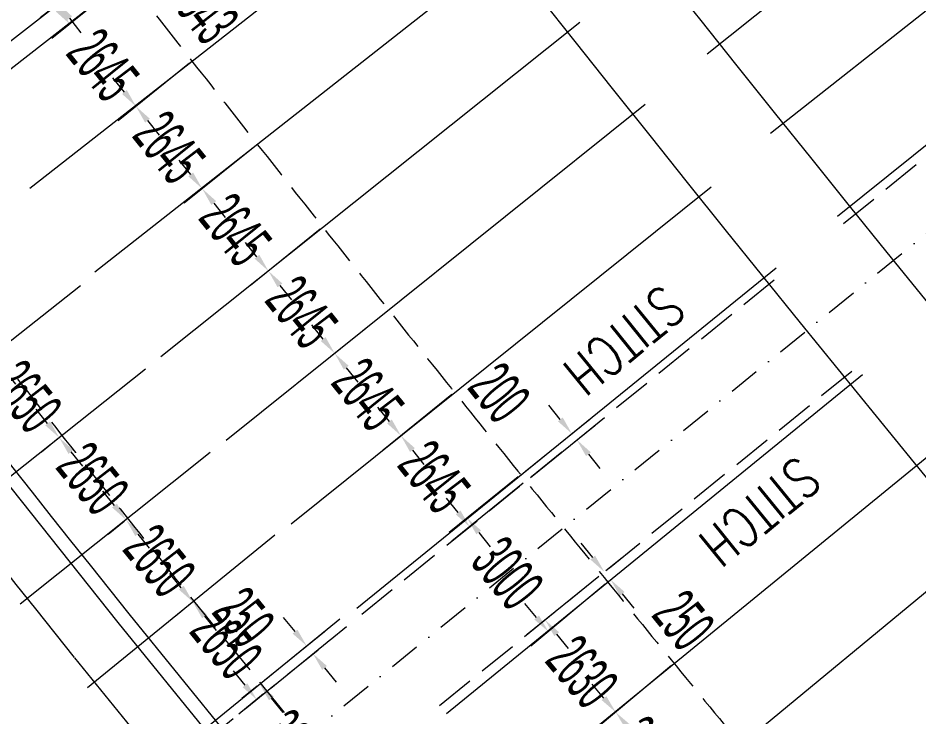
# Model space of a CAD drawing. Header units: millimetres. Extents: x 27228149 to 29012050, y 40856015 to 42918728.
# Drawn here: x 27542599 to 27565131, y 42133650 to 42151138 of the extents above; entities that cross this region are included whole.
import ezdxf

# ---------------------------------------------------------------- set-up
doc = ezdxf.new("R2010")
doc.units = ezdxf.units.MM
doc.header["$LTSCALE"] = 0.05
doc.linetypes.add('DGN Style 3', pattern=[27349.722329, 19535.51595, -7814.20638])
doc.linetypes.add('DGN Style 4', pattern=[31276.361035, 15628.41276, -7814.20638, 19.535516, -7814.20638])
doc.layers.get('Defpoints').update_dxf_attribs({"lineweight": 0})
for name, color, linetype, lineweight in [('InnerEdge_NB', 7, 'Continuous', 0), ('InnerEdge_SB', 7, 'Continuous', 0), ('OuterEdge_NBRamp', 7, 'Continuous', 0), ('OuterEdge_SB', 7, 'Continuous', 0), ('PlacementCurve_NB', 1, 'DGN Style 3', 0), ('PlacementCurve_NBRamp', 1, 'DGN Style 3', 0), ('PlacementCurve_SB', 1, 'DGN Style 3', 0), ('S-_ANOT----_A-', 7, 'Continuous', 0), ('S-_ANOT----_T-', 7, 'Continuous', 0), ('S-_GRIDLINE_E- Adjusted', 6, 'DGN Style 4', 0), ('S-_SEG-----_E-NB', 3, 'Continuous', 13), ('S-_SEG-----_E-NBRamp', 3, 'Continuous', 13), ('S-_SEG-----_E-SB', 3, 'Continuous', 13), ('S-_WALLLBW-_E-', 40, 'Continuous', 13)]:
    doc.layers.add(name, color=color, linetype=linetype, lineweight=lineweight)
doc.styles.add('Styletxt', font='txt.shx')
doc.styles.add('StyleWORKING', font='WORKING.shx')
doc.dimstyles.new('dim300', dxfattribs={"dimtxt": 750, "dimasz": 750, "dimexe": 375, "dimexo": 375, "dimgap": 375, "dimtad": 1, "dimdec": 0, "dimzin": 11, "dimdsep": 46, "dimtxsty": 'StyleWORKING', "dimsah": 1, "dimcen": 0.09, "dimclrd": 7, "dimclre": 7, "dimadec": 4, "dimazin": 3, "dimtfac": 1, "dimtdec": 0, "dimtmove": 0, "dimatfit": 3, "dimfxl": 1, "dimtolj": 1, "dimtzin": 0, "dimlwd": 0, "dimlwe": 0, "dimarcsym": 0})

# ---------------------------------------------------------------- blocks, each defined once
blk = doc.blocks.new('*D175')
at = {"layer": 'Defpoints', "color": 0, "linetype": 'Continuous', "transparency": 16777216}
for p in [(27540414, 42144852), (27542052, 42142769), (27541959, 42142693)]:
    blk.add_point(p, dxfattribs=at)
at = {"layer": 'S-_ANOT----_A-', "color": 7, "linetype": 'Continuous', "lineweight": 0, "transparency": 16777216}
for p, q in [((27539996, 42145105), (27539705, 42145462)), ((27542249, 42142337), (27542540, 42141980))]:
    blk.add_line(p, q, dxfattribs=at)
at = {"layer": 'S-_ANOT----_A-', "linetype": 'Continuous', "transparency": 16777216}
for p, q in [((27540325, 42144780), (27539840, 42144385)), ((27541963, 42142696), (27541513, 42142330))]:
    blk.add_line(p, q, dxfattribs=at)
at = {"layer": 'S-_ANOT----_A-', "color": 7, "linetype": 'Continuous', "transparency": 16777216}
for points in [[(27540055, 42145153), (27539936, 42145056), (27540286, 42144748)], [(27542309, 42142385), (27542190, 42142288), (27541959, 42142693)]]:
    blk.add_solid(points, dxfattribs=at)
at = {"layer": 'S-_ANOT----_A-', "color": 0, "linetype": 'Continuous', "transparency": 16777216, "insert": (27541124, 42143722), "char_height": 1150, "attachment_point": 5, "rotation": 309.1487, "style": 'StyleWORKING'}
blk.add_mtext('\\A1;{\\W0.47826;\\C0;2650}', dxfattribs=at)
blk = doc.blocks.new('*D176')
at = {"layer": 'Defpoints', "color": 0, "linetype": 'Continuous', "transparency": 16777216}
for p in [(27542052, 42142769), (27543695, 42140690), (27543632, 42140638)]:
    blk.add_point(p, dxfattribs=at)
at = {"layer": 'S-_ANOT----_A-', "color": 7, "linetype": 'Continuous', "lineweight": 0, "transparency": 16777216}
for p, q in [((27541669, 42143050), (27541378, 42143407)), ((27543922, 42140282), (27544213, 42139925))]:
    blk.add_line(p, q, dxfattribs=at)
at = {"layer": 'S-_ANOT----_A-', "linetype": 'Continuous', "transparency": 16777216}
for p, q in [((27541963, 42142696), (27541513, 42142330)), ((27543606, 42140617), (27543186, 42140275))]:
    blk.add_line(p, q, dxfattribs=at)
at = {"layer": 'S-_ANOT----_A-', "color": 7, "linetype": 'Continuous', "transparency": 16777216}
for points in [[(27541728, 42143098), (27541609, 42143002), (27541959, 42142693)], [(27543982, 42140330), (27543863, 42140233), (27543632, 42140638)]]:
    blk.add_solid(points, dxfattribs=at)
at = {"layer": 'S-_ANOT----_A-', "color": 0, "linetype": 'Continuous', "transparency": 16777216, "insert": (27542796, 42141667), "char_height": 1150, "attachment_point": 5, "rotation": 309.1487, "style": 'StyleWORKING'}
blk.add_mtext('\\A1;{\\W0.47826;\\C0;2650}', dxfattribs=at)
blk = doc.blocks.new('*D177')
at = {"layer": 'Defpoints', "color": 0, "linetype": 'Continuous', "transparency": 16777216}
for p in [(27543695, 42140690), (27545305, 42138583), (27545345, 42138616)]:
    blk.add_point(p, dxfattribs=at)
at = {"layer": 'S-_ANOT----_A-', "color": 7, "linetype": 'Continuous', "lineweight": 0, "transparency": 16777216}
for p, q in [((27543341, 42140995), (27543051, 42141352)), ((27545595, 42138227), (27545886, 42137870))]:
    blk.add_line(p, q, dxfattribs=at)
at = {"layer": 'S-_ANOT----_A-', "linetype": 'Continuous', "transparency": 16777216}
for p, q in [((27543606, 42140617), (27543186, 42140275)), ((27545256, 42138544), (27544859, 42138220))]:
    blk.add_line(p, q, dxfattribs=at)
at = {"layer": 'S-_ANOT----_A-', "color": 7, "linetype": 'Continuous', "transparency": 16777216}
for points in [[(27543401, 42141044), (27543282, 42140947), (27543632, 42140638)], [(27545655, 42138275), (27545536, 42138178), (27545305, 42138583)]]:
    blk.add_solid(points, dxfattribs=at)
at = {"layer": 'S-_ANOT----_A-', "color": 0, "linetype": 'Continuous', "transparency": 16777216, "insert": (27544469, 42139612), "char_height": 1150, "attachment_point": 5, "rotation": 309.1487, "style": 'StyleWORKING'}
blk.add_mtext('\\A1;{\\W0.47826;\\C0;2650}', dxfattribs=at)
blk = doc.blocks.new('*D178')
at = {"layer": 'Defpoints', "color": 0, "linetype": 'Continuous', "transparency": 16777216}
for p in [(27545345, 42138616), (27546978, 42136528), (27547005, 42136551)]:
    blk.add_point(p, dxfattribs=at)
at = {"layer": 'S-_ANOT----_A-', "color": 7, "linetype": 'Continuous', "lineweight": 0, "transparency": 16777216}
for p, q in [((27545014, 42138940), (27544724, 42139297)), ((27547268, 42136172), (27547559, 42135815))]:
    blk.add_line(p, q, dxfattribs=at)
at = {"layer": 'S-_ANOT----_A-', "linetype": 'Continuous', "transparency": 16777216}
for p, q in [((27545256, 42138544), (27544859, 42138220)), ((27546916, 42136478), (27546532, 42136165))]:
    blk.add_line(p, q, dxfattribs=at)
at = {"layer": 'S-_ANOT----_A-', "color": 7, "linetype": 'Continuous', "transparency": 16777216}
for points in [[(27545074, 42138989), (27544955, 42138892), (27545305, 42138583)], [(27547328, 42136220), (27547209, 42136123), (27546978, 42136528)]]:
    blk.add_solid(points, dxfattribs=at)
at = {"layer": 'S-_ANOT----_A-', "color": 0, "linetype": 'Continuous', "transparency": 16777216, "insert": (27546142, 42137557), "char_height": 1150, "attachment_point": 5, "rotation": 309.1487, "style": 'StyleWORKING'}
blk.add_mtext('\\A1;{\\W0.47826;\\C0;2650}', dxfattribs=at)
blk = doc.blocks.new('*D752')
at = {"layer": 'Defpoints', "color": 0, "linetype": 'Continuous', "transparency": 16777216}
for p in [(27545352, 42152162), (27546980, 42150077), (27545552, 42148928)]:
    blk.add_point(p, dxfattribs=at)
at = {"layer": 'S-_ANOT----_A-', "linetype": 'Continuous', "transparency": 16777216}
for p, q in [((27545262, 42152090), (27543446, 42150628)), ((27546890, 42150005), (27545104, 42148568))]:
    blk.add_line(p, q, dxfattribs=at)
at = {"layer": 'S-_ANOT----_A-', "color": 7, "linetype": 'Continuous', "lineweight": 0, "transparency": 16777216}
for p, q in [((27543605, 42151347), (27543317, 42151705)), ((27545841, 42148570), (27546129, 42148211))]:
    blk.add_line(p, q, dxfattribs=at)
at = {"layer": 'S-_ANOT----_A-', "color": 7, "linetype": 'Continuous', "transparency": 16777216}
for points in [[(27543665, 42151395), (27543546, 42151299), (27543894, 42150988)], [(27545900, 42148618), (27545781, 42148522), (27545552, 42148928)]]:
    blk.add_solid(points, dxfattribs=at)
at = {"layer": 'S-_ANOT----_A-', "color": 0, "linetype": 'Continuous', "transparency": 16777216, "insert": (27544724, 42149959), "char_height": 1150, "attachment_point": 5, "rotation": 308.8324, "style": 'StyleWORKING'}
blk.add_mtext('\\A1;{\\W0.47826;\\C0;2645}', dxfattribs=at)
blk = doc.blocks.new('*D753')
at = {"layer": 'Defpoints', "color": 0, "linetype": 'Continuous', "transparency": 16777216}
for p in [(27546980, 42150077), (27548614, 42147998), (27547211, 42146868)]:
    blk.add_point(p, dxfattribs=at)
at = {"layer": 'S-_ANOT----_A-', "linetype": 'Continuous', "transparency": 16777216}
for p, q in [((27546890, 42150005), (27545104, 42148568)), ((27548525, 42147926), (27546763, 42146507))]:
    blk.add_line(p, q, dxfattribs=at)
at = {"layer": 'S-_ANOT----_A-', "color": 7, "linetype": 'Continuous', "lineweight": 0, "transparency": 16777216}
for p, q in [((27545264, 42149286), (27544975, 42149645)), ((27547499, 42146509), (27547788, 42146151))]:
    blk.add_line(p, q, dxfattribs=at)
at = {"layer": 'S-_ANOT----_A-', "color": 7, "linetype": 'Continuous', "transparency": 16777216}
for points in [[(27545324, 42149334), (27545204, 42149238), (27545552, 42148928)], [(27547559, 42146558), (27547439, 42146461), (27547211, 42146868)]]:
    blk.add_solid(points, dxfattribs=at)
at = {"layer": 'S-_ANOT----_A-', "color": 0, "linetype": 'Continuous', "transparency": 16777216, "insert": (27546383, 42147899), "char_height": 1150, "attachment_point": 5, "rotation": 308.8324, "style": 'StyleWORKING'}
blk.add_mtext('\\A1;{\\W0.47826;\\C0;2645}', dxfattribs=at)
blk = doc.blocks.new('*D754')
at = {"layer": 'Defpoints', "color": 0, "linetype": 'Continuous', "transparency": 16777216}
for p in [(27548614, 42147998), (27550255, 42145923), (27548869, 42144807)]:
    blk.add_point(p, dxfattribs=at)
at = {"layer": 'S-_ANOT----_A-', "linetype": 'Continuous', "transparency": 16777216}
for p, q in [((27548525, 42147926), (27546763, 42146507)), ((27550165, 42145851), (27548421, 42144447))]:
    blk.add_line(p, q, dxfattribs=at)
at = {"layer": 'S-_ANOT----_A-', "color": 7, "linetype": 'Continuous', "lineweight": 0, "transparency": 16777216}
for p, q in [((27546922, 42147226), (27546634, 42147584)), ((27549158, 42144449), (27549446, 42144091))]:
    blk.add_line(p, q, dxfattribs=at)
at = {"layer": 'S-_ANOT----_A-', "color": 7, "linetype": 'Continuous', "transparency": 16777216}
for points in [[(27546982, 42147274), (27546863, 42147178), (27547211, 42146868)], [(27549217, 42144497), (27549098, 42144401), (27548869, 42144807)]]:
    blk.add_solid(points, dxfattribs=at)
at = {"layer": 'S-_ANOT----_A-', "color": 0, "linetype": 'Continuous', "transparency": 16777216, "insert": (27548041, 42145839), "char_height": 1150, "attachment_point": 5, "rotation": 308.8324, "style": 'StyleWORKING'}
blk.add_mtext('\\A1;{\\W0.47826;\\C0;2645}', dxfattribs=at)
blk = doc.blocks.new('*D755')
at = {"layer": 'Defpoints', "color": 0, "linetype": 'Continuous', "transparency": 16777216}
for p in [(27550255, 42145923), (27551901, 42143853), (27550528, 42142747)]:
    blk.add_point(p, dxfattribs=at)
at = {"layer": 'S-_ANOT----_A-', "linetype": 'Continuous', "transparency": 16777216}
for p, q in [((27550165, 42145851), (27548421, 42144447)), ((27551812, 42143781), (27550080, 42142386))]:
    blk.add_line(p, q, dxfattribs=at)
at = {"layer": 'S-_ANOT----_A-', "color": 7, "linetype": 'Continuous', "lineweight": 0, "transparency": 16777216}
for p, q in [((27548581, 42145166), (27548292, 42145524)), ((27550816, 42142389), (27551105, 42142030))]:
    blk.add_line(p, q, dxfattribs=at)
at = {"layer": 'S-_ANOT----_A-', "color": 7, "linetype": 'Continuous', "transparency": 16777216}
for points in [[(27548640, 42145214), (27548521, 42145118), (27548869, 42144807)], [(27550876, 42142437), (27550756, 42142341), (27550528, 42142747)]]:
    blk.add_solid(points, dxfattribs=at)
at = {"layer": 'S-_ANOT----_A-', "color": 0, "linetype": 'Continuous', "transparency": 16777216, "insert": (27549700, 42143778), "char_height": 1150, "attachment_point": 5, "rotation": 308.8324, "style": 'StyleWORKING'}
blk.add_mtext('\\A1;{\\W0.47826;\\C0;2645}', dxfattribs=at)
blk = doc.blocks.new('*D756')
at = {"layer": 'Defpoints', "color": 0, "linetype": 'Continuous', "transparency": 16777216}
for p in [(27551901, 42143853), (27553554, 42141788), (27552186, 42140687)]:
    blk.add_point(p, dxfattribs=at)
at = {"layer": 'S-_ANOT----_A-', "linetype": 'Continuous', "transparency": 16777216}
for p, q in [((27551812, 42143781), (27550080, 42142386)), ((27553464, 42141716), (27551738, 42140326))]:
    blk.add_line(p, q, dxfattribs=at)
at = {"layer": 'S-_ANOT----_A-', "color": 7, "linetype": 'Continuous', "lineweight": 0, "transparency": 16777216}
for p, q in [((27550239, 42143105), (27549951, 42143464)), ((27552475, 42140328), (27552763, 42139970))]:
    blk.add_line(p, q, dxfattribs=at)
at = {"layer": 'S-_ANOT----_A-', "color": 7, "linetype": 'Continuous', "transparency": 16777216}
for points in [[(27550299, 42143153), (27550180, 42143057), (27550528, 42142747)], [(27552534, 42140377), (27552415, 42140280), (27552186, 42140687)]]:
    blk.add_solid(points, dxfattribs=at)
at = {"layer": 'S-_ANOT----_A-', "color": 0, "linetype": 'Continuous', "transparency": 16777216, "insert": (27551358, 42141718), "char_height": 1150, "attachment_point": 5, "rotation": 308.8324, "style": 'StyleWORKING'}
blk.add_mtext('\\A1;{\\W0.47826;\\C0;2645}', dxfattribs=at)
blk = doc.blocks.new('*D757')
at = {"layer": 'Defpoints', "color": 0, "linetype": 'Continuous', "transparency": 16777216}
for p in [(27557387, 42137049), (27559048, 42135009), (27557564, 42133769)]:
    blk.add_point(p, dxfattribs=at)
at = {"layer": 'S-_ANOT----_A-', "linetype": 'Continuous', "transparency": 16777216}
for p, q in [((27557299, 42136975), (27555436, 42135418)), ((27558959, 42134935), (27557122, 42133400))]:
    blk.add_line(p, q, dxfattribs=at)
at = {"layer": 'S-_ANOT----_A-', "color": 7, "linetype": 'Continuous', "lineweight": 0, "transparency": 16777216}
for p, q in [((27555582, 42136140), (27555288, 42136493)), ((27557859, 42133416), (27558154, 42133063))]:
    blk.add_line(p, q, dxfattribs=at)
at = {"layer": 'S-_ANOT----_A-', "color": 7, "linetype": 'Continuous', "transparency": 16777216}
for points in [[(27555641, 42136189), (27555524, 42136091), (27555877, 42135787)], [(27557917, 42133465), (27557800, 42133367), (27557564, 42133769)]]:
    blk.add_solid(points, dxfattribs=at)
at = {"layer": 'S-_ANOT----_A-', "color": 0, "linetype": 'Continuous', "transparency": 16777216, "insert": (27556722, 42134779), "char_height": 1150, "attachment_point": 5, "rotation": 309.8809, "style": 'StyleWORKING'}
blk.add_mtext('\\A1;{\\W0.47826;\\C0;2630}', dxfattribs=at)
blk = doc.blocks.new('*D758')
at = {"layer": 'Defpoints', "color": 0, "linetype": 'Continuous', "transparency": 16777216}
for p in [(27559048, 42135009), (27560716, 42132976), (27559250, 42131751)]:
    blk.add_point(p, dxfattribs=at)
at = {"layer": 'S-_ANOT----_A-', "linetype": 'Continuous', "transparency": 16777216}
for p, q in [((27558959, 42134935), (27557122, 42133400)), ((27560628, 42132903), (27558809, 42131382))]:
    blk.add_line(p, q, dxfattribs=at)
at = {"layer": 'S-_ANOT----_A-', "color": 7, "linetype": 'Continuous', "lineweight": 0, "transparency": 16777216}
for p, q in [((27557269, 42134122), (27556974, 42134475)), ((27559545, 42131398), (27559840, 42131045))]:
    blk.add_line(p, q, dxfattribs=at)
at = {"layer": 'S-_ANOT----_A-', "color": 7, "linetype": 'Continuous', "transparency": 16777216}
for points in [[(27557328, 42134171), (27557210, 42134073), (27557564, 42133769)], [(27559604, 42131447), (27559486, 42131349), (27559250, 42131751)]]:
    blk.add_solid(points, dxfattribs=at)
at = {"layer": 'S-_ANOT----_A-', "color": 0, "linetype": 'Continuous', "transparency": 16777216, "insert": (27558408, 42132761), "char_height": 1150, "attachment_point": 5, "rotation": 309.8809, "style": 'StyleWORKING'}
blk.add_mtext('\\A1;{\\W0.47826;\\C0;2630}', dxfattribs=at)
blk = doc.blocks.new('*D935')
at = {"layer": 'Defpoints', "color": 0, "linetype": 'Continuous', "transparency": 16777216}
for p in [(27549825, 42135429), (27548678, 42134496), (27548836, 42134302)]:
    blk.add_point(p, dxfattribs=at)
at = {"layer": 'S-_ANOT----_A-', "color": 7, "linetype": 'Continuous', "lineweight": 0, "transparency": 16777216}
for p, q in [((27549534, 42135786), (27549244, 42136142)), ((27550273, 42134878), (27550563, 42134522))]:
    blk.add_line(p, q, dxfattribs=at)
at = {"layer": 'S-_ANOT----_A-', "linetype": 'Continuous', "transparency": 16777216}
for p, q in [((27548767, 42134568), (27550271, 42135792)), ((27548925, 42134374), (27550429, 42135598))]:
    blk.add_line(p, q, dxfattribs=at)
at = {"layer": 'S-_ANOT----_A-', "color": 7, "linetype": 'Continuous', "transparency": 16777216}
for points in [[(27549594, 42135834), (27549475, 42135737), (27549825, 42135429)], [(27550332, 42134927), (27550214, 42134830), (27549983, 42135235)]]:
    blk.add_solid(points, dxfattribs=at)
at = {"layer": 'S-_ANOT----_A-', "color": 0, "linetype": 'Continuous', "transparency": 16777216, "insert": (27548250, 42136143), "char_height": 1150, "attachment_point": 5, "rotation": 309.1487, "style": 'StyleWORKING'}
blk.add_mtext('\\A1;{\\W0.47826;\\C0;250}', dxfattribs=at)
blk = doc.blocks.new('*D1010')
at = {"layer": 'Defpoints', "color": 0, "linetype": 'Continuous', "transparency": 16777216}
for p in [(27545195, 42152728), (27545018, 42152590), (27545352, 42152162)]:
    blk.add_point(p, dxfattribs=at)
at = {"layer": 'S-_ANOT----_A-', "color": 7, "linetype": 'Continuous', "lineweight": 0, "transparency": 16777216}
for p, q in [((27544912, 42153091), (27544630, 42153454)), ((27545811, 42151936), (27546094, 42151573))]:
    blk.add_line(p, q, dxfattribs=at)
at = {"layer": 'S-_ANOT----_A-', "linetype": 'Continuous', "transparency": 16777216}
for p, q in [((27545109, 42152661), (27545649, 42153081)), ((27545442, 42152232), (27545982, 42152653))]:
    blk.add_line(p, q, dxfattribs=at)
at = {"layer": 'S-_ANOT----_A-', "color": 7, "linetype": 'Continuous', "transparency": 16777216}
for points in [[(27544973, 42153138), (27544852, 42153044), (27545195, 42152728)], [(27545872, 42151984), (27545751, 42151889), (27545529, 42152299)]]:
    blk.add_solid(points, dxfattribs=at)
at = {"layer": 'S-_ANOT----_A-', "color": 0, "linetype": 'Continuous', "transparency": 16777216, "insert": (27547349, 42151241), "char_height": 1150, "attachment_point": 5, "rotation": 307.8968, "style": 'StyleWORKING'}
blk.add_mtext('\\A1;{\\W0.47826;\\C0;543}', dxfattribs=at)
blk = doc.blocks.new('*D1011')
at = {"layer": 'Defpoints', "color": 0, "linetype": 'Continuous', "transparency": 16777216}
for p in [(27556465, 42140738), (27555213, 42139727), (27555338, 42139571)]:
    blk.add_point(p, dxfattribs=at)
at = {"layer": 'S-_ANOT----_A-', "color": 7, "linetype": 'Continuous', "lineweight": 0, "transparency": 16777216}
for p, q in [((27556176, 42141096), (27555887, 42141454)), ((27556880, 42140225), (27557169, 42139867))]:
    blk.add_line(p, q, dxfattribs=at)
at = {"layer": 'S-_ANOT----_A-', "linetype": 'Continuous', "transparency": 16777216}
for p, q in [((27555302, 42139799), (27556912, 42141100)), ((27555428, 42139644), (27557038, 42140944))]:
    blk.add_line(p, q, dxfattribs=at)
at = {"layer": 'S-_ANOT----_A-', "color": 7, "linetype": 'Continuous', "transparency": 16777216}
for points in [[(27556236, 42141144), (27556116, 42141048), (27556465, 42140738)], [(27556939, 42140273), (27556820, 42140177), (27556591, 42140583)]]:
    blk.add_solid(points, dxfattribs=at)
at = {"layer": 'S-_ANOT----_A-', "color": 0, "linetype": 'Continuous', "transparency": 16777216, "insert": (27554647, 42141760), "char_height": 1150, "attachment_point": 5, "rotation": 308.9222, "style": 'StyleWORKING'}
blk.add_mtext('\\A1;{\\W0.47826;\\C0;200}', dxfattribs=at)
blk = doc.blocks.new('*D1012')
at = {"layer": 'Defpoints', "color": 0, "linetype": 'Continuous', "transparency": 16777216}
for p in [(27557227, 42137241), (27557277, 42137282), (27557385, 42137047)]:
    blk.add_point(p, dxfattribs=at)
at = {"layer": 'S-_ANOT----_A-', "color": 7, "linetype": 'Continuous', "lineweight": 0, "transparency": 16777216}
for p, q in [((27556987, 42137638), (27556697, 42137995)), ((27557726, 42136730), (27558016, 42136374))]:
    blk.add_line(p, q, dxfattribs=at)
at = {"layer": 'S-_ANOT----_A-', "linetype": 'Continuous', "transparency": 16777216}
for p, q in [((27557316, 42137313), (27557723, 42137644)), ((27557474, 42137119), (27557881, 42137450))]:
    blk.add_line(p, q, dxfattribs=at)
at = {"layer": 'S-_ANOT----_A-', "color": 7, "linetype": 'Continuous', "transparency": 16777216}
for points in [[(27557047, 42137687), (27556928, 42137590), (27557277, 42137282)], [(27557785, 42136779), (27557666, 42136682), (27557435, 42137087)]]:
    blk.add_solid(points, dxfattribs=at)
at = {"layer": 'S-_ANOT----_A-', "color": 0, "linetype": 'Continuous', "transparency": 16777216, "insert": (27559260, 42136069), "char_height": 1150, "attachment_point": 5, "rotation": 309.1258, "style": 'StyleWORKING'}
blk.add_mtext('\\A1;{\\W0.47826;\\C0;250}', dxfattribs=at)
blk = doc.blocks.new('*D1028')
at = {"layer": 'Defpoints', "color": 0, "linetype": 'Continuous', "transparency": 16777216}
for p in [(27547005, 42136551), (27548651, 42134473), (27548678, 42134496)]:
    blk.add_point(p, dxfattribs=at)
at = {"layer": 'S-_ANOT----_A-', "color": 7, "linetype": 'Continuous', "lineweight": 0, "transparency": 16777216}
for p, q in [((27546687, 42136885), (27546397, 42137242)), ((27548941, 42134117), (27549232, 42133760))]:
    blk.add_line(p, q, dxfattribs=at)
at = {"layer": 'S-_ANOT----_A-', "linetype": 'Continuous', "transparency": 16777216}
for p, q in [((27546916, 42136478), (27546532, 42136165)), ((27548589, 42134423), (27548205, 42134110))]:
    blk.add_line(p, q, dxfattribs=at)
at = {"layer": 'S-_ANOT----_A-', "color": 7, "linetype": 'Continuous', "transparency": 16777216}
for points in [[(27546747, 42136933), (27546628, 42136837), (27546978, 42136528)], [(27549001, 42134165), (27548882, 42134068), (27548651, 42134473)]]:
    blk.add_solid(points, dxfattribs=at)
at = {"layer": 'S-_ANOT----_A-', "color": 0, "linetype": 'Continuous', "transparency": 16777216, "insert": (27547815, 42135502), "char_height": 1150, "attachment_point": 5, "rotation": 309.1487, "style": 'StyleWORKING'}
blk.add_mtext('\\A1;{\\W0.47826;\\C0;2650}', dxfattribs=at)
blk = doc.blocks.new('*D1029')
at = {"layer": 'Defpoints', "color": 0, "linetype": 'Continuous', "transparency": 16777216}
for p in [(27548836, 42134302), (27550730, 42131975), (27550468, 42131762)]:
    blk.add_point(p, dxfattribs=at)
at = {"layer": 'S-_ANOT----_A-', "color": 7, "linetype": 'Continuous', "lineweight": 0, "transparency": 16777216}
for p, q in [((27548283, 42134445), (27547993, 42134802)), ((27550758, 42131405), (27551049, 42131048))]:
    blk.add_line(p, q, dxfattribs=at)
at = {"layer": 'S-_ANOT----_A-', "linetype": 'Continuous', "transparency": 16777216}
for p, q in [((27548747, 42134229), (27548128, 42133725)), ((27550641, 42131902), (27550022, 42131399))]:
    blk.add_line(p, q, dxfattribs=at)
at = {"layer": 'S-_ANOT----_A-', "color": 7, "linetype": 'Continuous', "transparency": 16777216}
for points in [[(27548343, 42134493), (27548224, 42134396), (27548574, 42134088)], [(27550818, 42131453), (27550699, 42131356), (27550468, 42131762)]]:
    blk.add_solid(points, dxfattribs=at)
at = {"layer": 'S-_ANOT----_A-', "color": 0, "linetype": 'Continuous', "transparency": 16777216, "insert": (27549522, 42132926), "char_height": 1150, "attachment_point": 5, "rotation": 309.1487, "style": 'StyleWORKING'}
blk.add_mtext('\\A1;{\\W0.47826;\\C0;3000}', dxfattribs=at)
blk = doc.blocks.new('*D1214')
at = {"layer": 'Defpoints', "color": 0, "linetype": 'Continuous', "transparency": 16777216}
for p in [(27543424, 42154645), (27545018, 42152590), (27543609, 42151498)]:
    blk.add_point(p, dxfattribs=at)
at = {"layer": 'S-_ANOT----_A-', "linetype": 'Continuous', "transparency": 16777216}
for p, q in [((27543334, 42154574), (27541561, 42153200)), ((27544927, 42152520), (27543155, 42151145))]:
    blk.add_line(p, q, dxfattribs=at)
at = {"layer": 'S-_ANOT----_A-', "color": 7, "linetype": 'Continuous', "lineweight": 0, "transparency": 16777216}
for p, q in [((27541734, 42153916), (27541452, 42154279)), ((27543891, 42151134), (27544173, 42150771))]:
    blk.add_line(p, q, dxfattribs=at)
at = {"layer": 'S-_ANOT----_A-', "color": 7, "linetype": 'Continuous', "transparency": 16777216}
for points in [[(27541794, 42153963), (27541673, 42153869), (27542016, 42153552)], [(27543952, 42151181), (27543830, 42151087), (27543609, 42151498)]]:
    blk.add_solid(points, dxfattribs=at)
at = {"layer": 'S-_ANOT----_A-', "color": 0, "linetype": 'Continuous', "transparency": 16777216, "insert": (27542813, 42152526), "char_height": 1150, "attachment_point": 5, "rotation": 307.7976, "style": 'StyleWORKING'}
blk.add_mtext('\\A1;{\\W0.47826;\\C0;2600}', dxfattribs=at)
blk = doc.blocks.new('*D1215')
at = {"layer": 'Defpoints', "color": 0, "linetype": 'Continuous', "transparency": 16777216}
for p in [(27553554, 42141788), (27555213, 42139727), (27553845, 42138626)]:
    blk.add_point(p, dxfattribs=at)
at = {"layer": 'S-_ANOT----_A-', "linetype": 'Continuous', "transparency": 16777216}
for p, q in [((27553464, 42141716), (27551738, 42140326)), ((27555123, 42139655), (27553397, 42138266))]:
    blk.add_line(p, q, dxfattribs=at)
at = {"layer": 'S-_ANOT----_A-', "color": 7, "linetype": 'Continuous', "lineweight": 0, "transparency": 16777216}
for p, q in [((27551898, 42141045), (27551609, 42141403)), ((27554133, 42138268), (27554422, 42137909))]:
    blk.add_line(p, q, dxfattribs=at)
at = {"layer": 'S-_ANOT----_A-', "color": 7, "linetype": 'Continuous', "transparency": 16777216}
for points in [[(27551957, 42141093), (27551838, 42140997), (27552186, 42140687)], [(27554193, 42138316), (27554074, 42138220), (27553845, 42138626)]]:
    blk.add_solid(points, dxfattribs=at)
at = {"layer": 'S-_ANOT----_A-', "color": 0, "linetype": 'Continuous', "transparency": 16777216, "insert": (27553017, 42139657), "char_height": 1150, "attachment_point": 5, "rotation": 308.8324, "style": 'StyleWORKING'}
blk.add_mtext('\\A1;{\\W0.47826;\\C0;2645}', dxfattribs=at)
blk = doc.blocks.new('*D1216')
at = {"layer": 'Defpoints', "color": 0, "linetype": 'Continuous', "transparency": 16777216}
for p in [(27555338, 42139571), (27557227, 42137241), (27555795, 42136080)]:
    blk.add_point(p, dxfattribs=at)
at = {"layer": 'S-_ANOT----_A-', "linetype": 'Continuous', "transparency": 16777216}
for p, q in [((27555249, 42139499), (27553459, 42138048)), ((27557138, 42137168), (27555348, 42135718))]:
    blk.add_line(p, q, dxfattribs=at)
at = {"layer": 'S-_ANOT----_A-', "color": 7, "linetype": 'Continuous', "lineweight": 0, "transparency": 16777216}
for p, q in [((27553616, 42138768), (27553326, 42139125)), ((27556084, 42135722), (27556374, 42135365))]:
    blk.add_line(p, q, dxfattribs=at)
at = {"layer": 'S-_ANOT----_A-', "color": 7, "linetype": 'Continuous', "transparency": 16777216}
for points in [[(27553676, 42138816), (27553557, 42138720), (27553906, 42138410)], [(27556144, 42135771), (27556025, 42135674), (27555795, 42136080)]]:
    blk.add_solid(points, dxfattribs=at)
at = {"layer": 'S-_ANOT----_A-', "color": 0, "linetype": 'Continuous', "transparency": 16777216, "insert": (27554851, 42137246), "char_height": 1150, "attachment_point": 5, "rotation": 309.0232, "style": 'StyleWORKING'}
blk.add_mtext('\\A1;{\\W0.47826;\\C0;3000}', dxfattribs=at)

msp = doc.modelspace()

# ---------------------------------------------------------------- linework, layer by layer
at = {"layer": 'InnerEdge_NB'}
msp.add_lwpolyline([(27283724.5, 42878514.7, -0.0568157), (27345588.8, 42682480.7), (27368075.3, 42566916.3, 0.0263705), (27393633.3, 42464653, 0.0426618), (27458420.2, 42303807.1, 0.1075608), (27699785.7, 42006839.6, 0.026969), (27783127.3, 41947329.2), (27839783.5, 41911319.6)], format="xyb", dxfattribs=at)
at = {"layer": 'InnerEdge_SB', "extrusion": (0, 0, -1)}
msp.add_lwpolyline([(-27784629.2, 41949692.3, 0.026969), (-27701533.2, 42009027.3, 0.1075608), (-27460918.9, 42305070.6, 0.0691101), (-27370363.7, 42569291.8)], format="xyb", dxfattribs=at)
at = {"layer": 'OuterEdge_NBRamp'}
msp.add_line((27605837.6, 42061971.8), (27545381.3, 42136234.4), dxfattribs=at)
at = {"layer": 'OuterEdge_NBRamp', "extrusion": (0, 0, -1)}
msp.add_arc((-28261349, 42709830.8), 917400, 321.3000917, 327.5115726, dxfattribs=at)
at = {"layer": 'OuterEdge_SB'}
msp.add_arc((28261355.6, 42709836.2), 882808.3, 206.7701516, 231.3876643, dxfattribs=at)
at = {"layer": 'PlacementCurve_NB'}
msp.add_lwpolyline([(27288809.3, 42846343.4, -0.0480477), (27337834.2, 42680971.8), (27359958.8, 42567267.3, 0.0690894), (27451045.4, 42301107.2, 0.1079959), (27694979, 42000696.1, 0.0193193), (27725549.4, 41977271, 0.0146476), (27778701.6, 41940923.9), (27835716.4, 41904662.4)], format="xyb", dxfattribs=at)
at = {"layer": 'PlacementCurve_NBRamp'}
msp.add_lwpolyline([(27635265.1, 42030698.3), (27611982.7, 42058383.2), (27589280.9, 42086269.3), (27569129.4, 42109374), (27546519.9, 42137146.6, -0.0276788), (27487362.1, 42220234.4), (27469115.5, 42250954.1), (27454819.3, 42278027.7)], format="xyb", dxfattribs=at)
at = {"layer": 'PlacementCurve_SB'}
msp.add_lwpolyline([(27305541.4, 42854039, -0.0482858), (27355899.2, 42684467.3), (27377998.9, 42570890.3, 0.0688708), (27467496.8, 42309348.2, 0.1110949), (27715510, 42007942.3, 0.028125), (27802629.8, 41947720.4), (27845874.9, 41921290)], format="xyb", dxfattribs=at)
at = {"layer": 'S-_GRIDLINE_E- Adjusted'}
msp.add_line((27547111.3, 42130973), (27608022.7, 42180339), dxfattribs=at)
at = {"layer": 'S-_SEG-----_E-NB'}
for p, q in [((27540925.3, 42149406.8), (27551490.3, 42157625.3)), ((27541266.4, 42148969.1), (27551812.8, 42157210.9)), ((27542892, 42146882.7), (27553441.1, 42155126.6)), ((27544525.4, 42144786.3), (27555063.3, 42153062.7)), ((27546174.4, 42142669.9), (27556666.7, 42151034.6)), ((27547808.5, 42140572.7), (27558300.3, 42148980.7)), ((27549433.7, 42138486.8), (27559953.3, 42146914.9)), ((27551078.2, 42136376.2), (27561583.1, 42144890.1)), ((27553324.7, 42133741.3), (27563744.6, 42142223.2)), ((27555003.1, 42131710.1), (27565402, 42140192.2)), ((27556699.2, 42129657.4), (27567038.1, 42138199.2))]:
    msp.add_line(p, q, dxfattribs=at)
at = {"layer": 'S-_SEG-----_E-NB', "linetype": 'DGN Style 3'}
for p, q in [((27551208, 42136224), (27561709.1, 42144734.7)), ((27553154.9, 42133940.4), (27563598, 42142404))]:
    msp.add_line(p, q, dxfattribs=at)
at = {"layer": 'S-_SEG-----_E-NBRamp'}
for p, q in [((27544165.3, 42144435), (27539351.1, 42140639.7)), ((27545789.3, 42142350.7), (27541000.9, 42138553.2)), ((27547413.4, 42140266.3), (27542656.7, 42136471.5)), ((27549026.4, 42138196.1), (27544338.1, 42134379.5)), ((27546011.2, 42132324.4), (27550655.5, 42136105.2))]:
    msp.add_line(p, q, dxfattribs=at)
at = {"layer": 'S-_SEG-----_E-NBRamp', "linetype": 'DGN Style 3'}
msp.add_line((27546164.3, 42132136.3), (27550821.2, 42135910.6), dxfattribs=at)
at = {"layer": 'S-_SEG-----_E-SB'}
for p, q in [((27559852.7, 42150241.8), (27572754.8, 42160575.4)), ((27561439.9, 42148257.8), (27574416.7, 42158498.4)), ((27563114.6, 42146177), (27576001.7, 42156529.3))]:
    msp.add_line(p, q, dxfattribs=at)
at = {"layer": 'S-_SEG-----_E-SB', "linetype": 'DGN Style 3'}
msp.add_line((27563262.9, 42145994), (27576104.7, 42156401.7), dxfattribs=at)
at = {"layer": 'S-_WALLLBW-_E-'}
for p, q in [((27605566.2, 42061750.8), (27545109.8, 42136013.4)), ((27604480.5, 42060867), (27544024.1, 42135129.6))]:
    msp.add_line(p, q, dxfattribs=at)
for radius in [881058.3, 882458.3]:
    msp.add_arc((28261355.6, 42709836.2), radius, 206.7701516, 231.3876645, dxfattribs=at)
at = {"layer": 'S-_WALLLBW-_E-', "extrusion": (0, 0, -1)}
for radius in [917750, 919150]:
    msp.add_arc((-28261349, 42709830.8), radius, 321.3000917, 327.5115726, dxfattribs=at)

# ---------------------------------------------------------------- texts
at = {"layer": 'S-_ANOT----_T-', "linetype": 'Continuous', "style": 'Styletxt', "width": 0.75}
for p in [(27558742.8, 42144504.1), (27562136.2, 42140217.9)]:
    msp.add_text('STITCH', height=1000, rotation=219.14575, dxfattribs=at).set_placement(p)

# ---------------------------------------------------------------- dimensions: what is measured, and where the dimension line sits
at = {"layer": 'S-_ANOT----_A-', "linetype": 'Continuous'}
for base, p1, p2, angle, override, picture, middle, turn in [((27543609, 42151497.7), (27543424.5, 42154645), (27545018, 42152590.5), 127.79759, {"dimscale": 1000, "dimtxt": 1.15, "dimasz": 0.46, "dimexe": 0.575, "dimexo": 0.115, "dimgap": 0.2875, "dimtad": 1, "dimjust": 0, "dimtih": 0, "dimtoh": 0, "dimlfac": 1, "dimsah": 1, "dimcen": 0, "dimse1": 0, "dimse2": 0, "dimclre": 256, "dimclrt": 0, "dimtol": 0, "dimtfac": 1, "dimtofl": 0, "dimtmove": 2, "dimatfit": 3, "dimfrac": 0, "dimtolj": 1, "dimlwe": 65535}, '*D1214', (27542813.4, 42152525.8), 307.79759), ((27545194.9, 42152728.2), (27545351.7, 42152161.7), (27545018, 42152590.5), 127.89682, {"dimscale": 1000, "dimtxt": 1.15, "dimasz": 0.46, "dimexe": 0.575, "dimexo": 0.115, "dimgap": 0.2875, "dimtad": 1, "dimtih": 0, "dimtoh": 0, "dimlfac": 1, "dimsah": 1, "dimcen": 0, "dimse1": 0, "dimse2": 0, "dimclre": 256, "dimclrt": 0, "dimtol": 0, "dimtfac": 1, "dimtofl": 0, "dimtmove": 2, "dimatfit": 3, "dimfrac": 0, "dimtolj": 1, "dimlwe": 65535}, '*D1010', (27547349.3, 42151240.5), 307.89682), ((27545552.3, 42148928.1), (27545351.7, 42152161.7), (27546980, 42150077.4), 128.83239, {"dimscale": 1000, "dimtxt": 1.15, "dimasz": 0.46, "dimexe": 0.575, "dimexo": 0.115, "dimgap": 0.2875, "dimtad": 1, "dimjust": 0, "dimtih": 0, "dimtoh": 0, "dimlfac": 1, "dimsah": 1, "dimcen": 0, "dimse1": 0, "dimse2": 0, "dimclre": 256, "dimclrt": 0, "dimtol": 0, "dimtfac": 1, "dimtofl": 0, "dimtmove": 2, "dimatfit": 3, "dimfrac": 0, "dimtolj": 1, "dimlwe": 65535}, '*D752', (27544724.2, 42149959), 308.83239), ((27547210.7, 42146867.8), (27546980, 42150077.4), (27548614.4, 42147997.8), 128.83239, {"dimscale": 1000, "dimtxt": 1.15, "dimasz": 0.46, "dimexe": 0.575, "dimexo": 0.115, "dimgap": 0.2875, "dimtad": 1, "dimjust": 0, "dimtih": 0, "dimtoh": 0, "dimlfac": 1, "dimsah": 1, "dimcen": 0, "dimse1": 0, "dimse2": 0, "dimclre": 256, "dimclrt": 0, "dimtol": 0, "dimtfac": 1, "dimtofl": 0, "dimtmove": 2, "dimatfit": 3, "dimfrac": 0, "dimtolj": 1, "dimlwe": 65535}, '*D753', (27546382.5, 42147898.8), 308.83239), ((27548869.1, 42144807.5), (27548614.4, 42147997.8), (27550254.9, 42145922.9), 128.83239, {"dimscale": 1000, "dimtxt": 1.15, "dimasz": 0.46, "dimexe": 0.575, "dimexo": 0.115, "dimgap": 0.2875, "dimtad": 1, "dimjust": 0, "dimtih": 0, "dimtoh": 0, "dimlfac": 1, "dimsah": 1, "dimcen": 0, "dimse1": 0, "dimse2": 0, "dimclre": 256, "dimclrt": 0, "dimtol": 0, "dimtfac": 1, "dimtofl": 0, "dimtmove": 2, "dimatfit": 3, "dimfrac": 0, "dimtolj": 1, "dimlwe": 65535}, '*D754', (27548041, 42145838.5), 308.83239), ((27550527.7, 42142747), (27550254.9, 42145922.9), (27551901.5, 42143852.8), 128.83239, {"dimscale": 1000, "dimtxt": 1.15, "dimasz": 0.46, "dimexe": 0.575, "dimexo": 0.115, "dimgap": 0.2875, "dimtad": 1, "dimjust": 0, "dimtih": 0, "dimtoh": 0, "dimlfac": 1, "dimsah": 1, "dimcen": 0, "dimse1": 0, "dimse2": 0, "dimclre": 256, "dimclrt": 0, "dimtol": 0, "dimtfac": 1, "dimtofl": 0, "dimtmove": 2, "dimatfit": 3, "dimfrac": 0, "dimtolj": 1, "dimlwe": 65535}, '*D755', (27549699.5, 42143778.1), 308.83239), ((27541959, 42142693.3), (27540414.1, 42144852.2), (27542051.7, 42142768.8), 129.14866, {"dimscale": 1000, "dimtxt": 1.15, "dimasz": 0.46, "dimexe": 0.575, "dimexo": 0.115, "dimgap": 0.2875, "dimtad": 1, "dimjust": 0, "dimtih": 0, "dimtoh": 0, "dimlfac": 1, "dimsah": 1, "dimcen": 0, "dimse1": 0, "dimse2": 0, "dimclre": 256, "dimclrt": 0, "dimtol": 0, "dimtfac": 1, "dimtofl": 0, "dimtmove": 2, "dimatfit": 3, "dimfrac": 0, "dimtolj": 1, "dimlwe": 65535}, '*D175', (27541123.7, 42143721.6), 309.14866), ((27552186.1, 42140686.8), (27551901.5, 42143852.8), (27553553.8, 42141787.7), 128.83239, {"dimscale": 1000, "dimtxt": 1.15, "dimasz": 0.46, "dimexe": 0.575, "dimexo": 0.115, "dimgap": 0.2875, "dimtad": 1, "dimjust": 0, "dimtih": 0, "dimtoh": 0, "dimlfac": 1, "dimsah": 1, "dimcen": 0, "dimse1": 0, "dimse2": 0, "dimclre": 256, "dimclrt": 0, "dimtol": 0, "dimtfac": 1, "dimtofl": 0, "dimtmove": 2, "dimatfit": 3, "dimfrac": 0, "dimtolj": 1, "dimlwe": 65535}, '*D756', (27551358, 42141717.7), 308.83239), ((27543631.8, 42140638.4), (27542051.7, 42142768.8), (27543695.4, 42140690.1), 129.14866, {"dimscale": 1000, "dimtxt": 1.15, "dimasz": 0.46, "dimexe": 0.575, "dimexo": 0.115, "dimgap": 0.2875, "dimtad": 1, "dimjust": 0, "dimtih": 0, "dimtoh": 0, "dimlfac": 1, "dimsah": 1, "dimcen": 0, "dimse1": 0, "dimse2": 0, "dimclre": 256, "dimclrt": 0, "dimtol": 0, "dimtfac": 1, "dimtofl": 0, "dimtmove": 2, "dimatfit": 3, "dimfrac": 0, "dimtolj": 1, "dimlwe": 65535}, '*D176', (27542796.5, 42141666.7), 309.14866), ((27556464.9, 42140738.3), (27555338.3, 42139571.4), (27555212.6, 42139727), 128.92221, {"dimscale": 1000, "dimtxt": 1.15, "dimasz": 0.46, "dimexe": 0.575, "dimexo": 0.115, "dimgap": 0.2875, "dimtad": 1, "dimtih": 0, "dimtoh": 0, "dimlfac": 1, "dimsah": 1, "dimcen": 0, "dimse1": 0, "dimse2": 0, "dimclre": 256, "dimclrt": 0, "dimtol": 0, "dimtfac": 1, "dimtofl": 0, "dimtmove": 2, "dimatfit": 3, "dimfrac": 0, "dimtolj": 1, "dimlwe": 65535}, '*D1011', (27554647.4, 42141759.6), 308.92221), ((27553844.9, 42138626.1), (27553553.8, 42141787.7), (27555212.6, 42139727), 128.83239, {"dimscale": 1000, "dimtxt": 1.15, "dimasz": 0.46, "dimexe": 0.575, "dimexo": 0.115, "dimgap": 0.2875, "dimtad": 1, "dimjust": 0, "dimtih": 0, "dimtoh": 0, "dimlfac": 1, "dimsah": 1, "dimcen": 0, "dimse1": 0, "dimse2": 0, "dimclre": 256, "dimclrt": 0, "dimtol": 0, "dimtfac": 1, "dimtofl": 0, "dimtmove": 2, "dimatfit": 3, "dimfrac": 0, "dimtolj": 1, "dimlwe": 65535}, '*D1215', (27553016.6, 42139657.3), 308.83239), ((27545304.8, 42138583.4), (27543695.4, 42140690.1), (27545345, 42138616.2), 129.14866, {"dimscale": 1000, "dimtxt": 1.15, "dimasz": 0.46, "dimexe": 0.575, "dimexo": 0.115, "dimgap": 0.2875, "dimtad": 1, "dimjust": 0, "dimtih": 0, "dimtoh": 0, "dimlfac": 1, "dimsah": 1, "dimcen": 0, "dimse1": 0, "dimse2": 0, "dimclre": 256, "dimclrt": 0, "dimtol": 0, "dimtfac": 1, "dimtofl": 0, "dimtmove": 2, "dimatfit": 3, "dimfrac": 0, "dimtolj": 1, "dimlwe": 65535}, '*D177', (27544469.4, 42139611.8), 309.14866), ((27555794.7, 42136079.8), (27555338.3, 42139571.4), (27557227.2, 42137240.7), 129.02322, {"dimscale": 1000, "dimtxt": 1.15, "dimasz": 0.46, "dimexe": 0.575, "dimexo": 0.115, "dimgap": 0.2875, "dimtad": 1, "dimjust": 0, "dimtih": 0, "dimtoh": 0, "dimlfac": 1, "dimsah": 1, "dimcen": 0, "dimse1": 0, "dimse2": 0, "dimclre": 256, "dimclrt": 0, "dimtol": 0, "dimtfac": 1, "dimtofl": 0, "dimtmove": 2, "dimatfit": 3, "dimfrac": 0, "dimtolj": 1, "dimlwe": 65535}, '*D1216', (27554851.3, 42137246), 309.02322), ((27546977.8, 42136528.4), (27545345, 42138616.2), (27547005.1, 42136550.6), 129.14866, {"dimscale": 1000, "dimtxt": 1.15, "dimasz": 0.46, "dimexe": 0.575, "dimexo": 0.115, "dimgap": 0.2875, "dimtad": 1, "dimjust": 0, "dimtih": 0, "dimtoh": 0, "dimlfac": 1, "dimsah": 1, "dimcen": 0, "dimse1": 0, "dimse2": 0, "dimclre": 256, "dimclrt": 0, "dimtol": 0, "dimtfac": 1, "dimtofl": 0, "dimtmove": 2, "dimatfit": 3, "dimfrac": 0, "dimtolj": 1, "dimlwe": 65535}, '*D178', (27546142.3, 42137556.8), 309.14866), ((27557277.3, 42137281.5), (27557385.1, 42137046.5), (27557227.2, 42137240.7), 129.12582, {"dimscale": 1000, "dimtxt": 1.15, "dimasz": 0.46, "dimexe": 0.575, "dimexo": 0.115, "dimgap": 0.2875, "dimtad": 1, "dimtih": 0, "dimtoh": 0, "dimlfac": 1, "dimsah": 1, "dimcen": 0, "dimse1": 0, "dimse2": 0, "dimclre": 256, "dimclrt": 0, "dimtol": 0, "dimtfac": 1, "dimtofl": 0, "dimtmove": 2, "dimatfit": 3, "dimfrac": 0, "dimtolj": 1, "dimlwe": 65535}, '*D1012', (27559259.6, 42136069.5), 309.12582), ((27549824.8, 42135428.9), (27548836, 42134301.6), (27548678.2, 42134495.5), 129.14866, {"dimscale": 1000, "dimtxt": 1.15, "dimasz": 0.46, "dimexe": 0.575, "dimexo": 0.115, "dimgap": 0.2875, "dimtad": 1, "dimtih": 0, "dimtoh": 0, "dimlfac": 1, "dimsah": 1, "dimcen": 0, "dimse1": 0, "dimse2": 0, "dimclre": 256, "dimclrt": 0, "dimtol": 0, "dimtfac": 1, "dimtofl": 0, "dimtmove": 2, "dimatfit": 3, "dimfrac": 0, "dimtolj": 1, "dimlwe": 65535}, '*D935', (27548250.4, 42136143.3), 309.14866), ((27548650.8, 42134473.2), (27547005.1, 42136550.6), (27548678.2, 42134495.5), 129.14866, {"dimscale": 1000, "dimtxt": 1.15, "dimasz": 0.46, "dimexe": 0.575, "dimexo": 0.115, "dimgap": 0.2875, "dimtad": 1, "dimjust": 0, "dimtih": 0, "dimtoh": 0, "dimlfac": 1, "dimsah": 1, "dimcen": 0, "dimse1": 0, "dimse2": 0, "dimclre": 256, "dimclrt": 0, "dimtol": 0, "dimtfac": 1, "dimtofl": 0, "dimtmove": 2, "dimatfit": 3, "dimfrac": 0, "dimtolj": 1, "dimlwe": 65535}, '*D1028', (27547815.4, 42135501.7), 309.14866), ((27557563.6, 42133769.1), (27557387.4, 42137048.9), (27559047.7, 42135009.2), 129.88087, {"dimscale": 1000, "dimtxt": 1.15, "dimasz": 0.46, "dimexe": 0.575, "dimexo": 0.115, "dimgap": 0.2875, "dimtad": 1, "dimjust": 0, "dimtih": 0, "dimtoh": 0, "dimlfac": 1, "dimsah": 1, "dimcen": 0, "dimse1": 0, "dimse2": 0, "dimclre": 256, "dimclrt": 0, "dimtol": 0, "dimtfac": 1, "dimtofl": 0, "dimtmove": 2, "dimatfit": 3, "dimfrac": 0, "dimtolj": 1, "dimlwe": 65535}, '*D757', (27556721.6, 42134779), 309.88087), ((27559249.9, 42131751), (27559047.7, 42135009.2), (27560716.5, 42132976.4), 129.88087, {"dimscale": 1000, "dimtxt": 1.15, "dimasz": 0.46, "dimexe": 0.575, "dimexo": 0.115, "dimgap": 0.2875, "dimtad": 1, "dimjust": 0, "dimtih": 0, "dimtoh": 0, "dimlfac": 1, "dimsah": 1, "dimcen": 0, "dimse1": 0, "dimse2": 0, "dimclre": 256, "dimclrt": 0, "dimtol": 0, "dimtfac": 1, "dimtofl": 0, "dimtmove": 2, "dimatfit": 3, "dimfrac": 0, "dimtolj": 1, "dimlwe": 65535}, '*D758', (27558407.8, 42132760.9), 309.88087), ((27550467.8, 42131761.6), (27548836, 42134301.6), (27550730, 42131975.1), 129.14866, {"dimscale": 1000, "dimtxt": 1.15, "dimasz": 0.46, "dimexe": 0.575, "dimexo": 0.115, "dimgap": 0.2875, "dimtad": 1, "dimjust": 0, "dimtih": 0, "dimtoh": 0, "dimlfac": 1, "dimsah": 1, "dimcen": 0, "dimse1": 0, "dimse2": 0, "dimclre": 256, "dimclrt": 0, "dimtol": 0, "dimtfac": 1, "dimtofl": 0, "dimtmove": 2, "dimatfit": 3, "dimfrac": 0, "dimtolj": 1, "dimlwe": 65535}, '*D1029', (27549521.9, 42132925.8), 309.14866)]:
    dim = msp.add_linear_dim(base=base, p1=p1, p2=p2, angle=angle, text='{\\W0.47826;\\C0;<>}', dimstyle='dim300', override=override, dxfattribs=at)
    dim.commit()
    dim.dimension.update_dxf_attribs({"geometry": picture, "text_midpoint": middle, "dimtype": 160, "text_rotation": turn})

doc.saveas('drawing.dxf')
